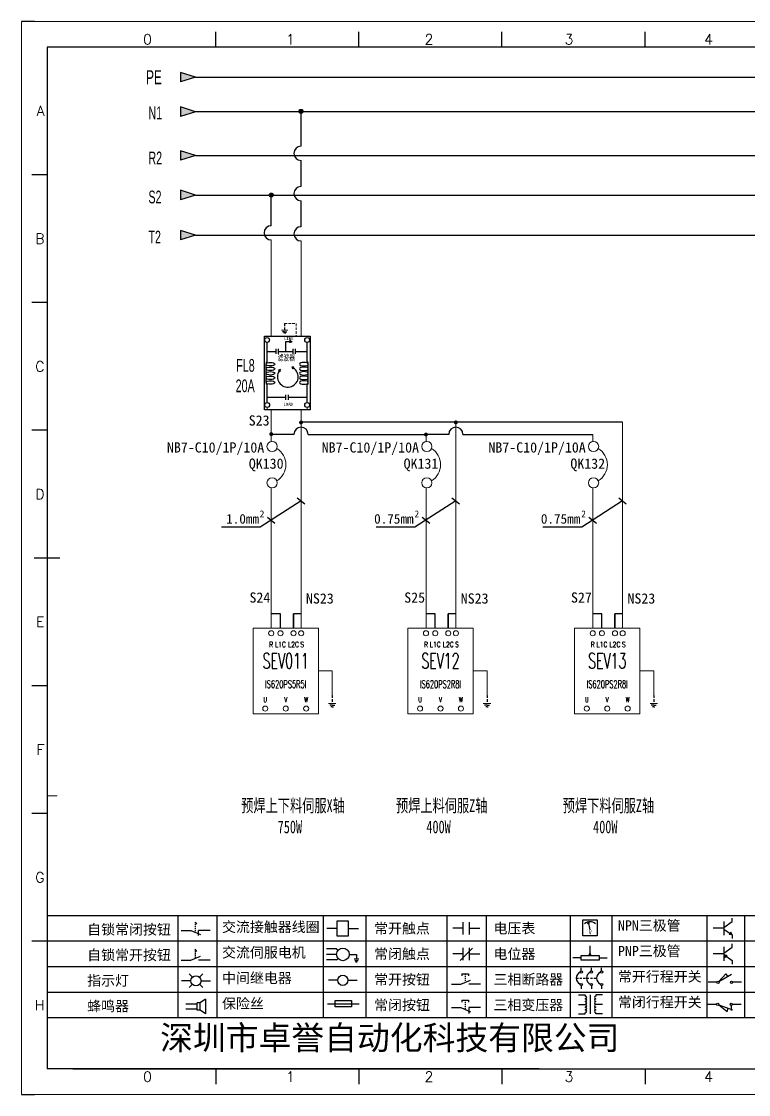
# Model space of a CAD drawing. Header units: millimetres. Extents: x 336 to 12810, y -1577 to 4105.
# Drawn here: x 7982.8 to 8125.1, y -58.4 to 151.6 of the extents above; entities that cross this region are included whole.
import ezdxf
from ezdxf.enums import TextEntityAlignment as Align

# ---------------------------------------------------------------- set-up
doc = ezdxf.new("R2010")
doc.units = ezdxf.units.MM
doc.linetypes.add('DASHED', pattern=[0.75, 0.5, -0.25])
for name, color, linetype in [('0015LEVEL_0', 7, 'Continuous'), ('AE_BOR', 1, 'Continuous'), ('MISC', 2, 'Continuous'), ('SYMS', 7, 'Continuous'), ('主图', 7, 'Continuous')]:
    doc.layers.add(name, color=color, linetype=linetype)
doc.styles.get("Standard").update_dxf_attribs({"font": ''})
doc.styles.add('STYLE1', font='italic.shx', dxfattribs={"width": 0.68, "height": 3, "bigfont": 'xc00.shx'})
doc.styles.add('WD', font='romans.shx', dxfattribs={"width": 0.8, "bigfont": 'gbcbig.shx'})
doc.styles.add('样式 0', font='')
doc.styles.add('样式 8', font='arial.ttf', dxfattribs={"width": 0.6, "height": 2.5})
doc.styles.add('汉字', font='')
doc.styles.get('Standard').set_extended_font_data('SimSun')
doc.styles.get('样式 0').set_extended_font_data('KaiTi_GB2312')
doc.styles.get('汉字').set_extended_font_data('新宋体')

# ---------------------------------------------------------------- blocks, each defined once
blk = doc.blocks.new('*U6')
at = {"linetype": 'ByBlock'}
for p, q in [((-1909.23, -780.45), (-1909.23, -780.67)), ((-1909.23, -780.45), (-1908.92, -780.84)), ((-1909.23, -780.84), (-1909.23, -781.05)), ((-1911.92, -782.07), (-1910.06, -782.07)), ((-1910.06, -782.07), (-1908.18, -782.88)), ((-1909.23, -781.23), (-1909.23, -781.44)), ((-1909.23, -781.61), (-1909.23, -781.83)), ((-1909.23, -782), (-1909.23, -782.21)), ((-1909.23, -782.38), (-1909.23, -782.43)), ((-1908.52, -783.07), (-1908.52, -782.07)), ((-1906.25, -782.07), (-1908.52, -782.07))]:
    blk.add_line(p, q, dxfattribs=at)
blk = doc.blocks.new('*U8')
at = {"linetype": 'ByBlock'}
for p, q in [((-1908.88, -791.17), (-1909.23, -790.71)), ((-1909.23, -790.71), (-1909.23, -790.92)), ((-1909.23, -791.09), (-1909.23, -791.31)), ((-1909.23, -791.48), (-1909.23, -791.69)), ((-1911.92, -792.89), (-1910.06, -792.89)), ((-1910.06, -792.89), (-1908.18, -792.08)), ((-1909.23, -791.86), (-1909.23, -792.08)), ((-1909.23, -792.25), (-1909.23, -792.47)), ((-1906.25, -792.89), (-1908.52, -792.89))]:
    blk.add_line(p, q, dxfattribs=at)
blk = doc.blocks.new('蜂鸣器')
at = {"linetype": 'ByBlock'}
for p, q in [((-1907.17, -795.53), (-1908.25, -796.26)), ((-1907.17, -795.53), (-1907.17, -798.41)), ((-1908.8, -796.48), (-1911.01, -796.48)), ((-1908.8, -797.46), (-1911.01, -797.46)), ((-1908.25, -796.26), (-1908.8, -796.26)), ((-1908.8, -797.68), (-1908.8, -796.26)), ((-1908.25, -797.68), (-1908.8, -797.68)), ((-1908.25, -797.68), (-1908.25, -796.26)), ((-1907.17, -798.41), (-1908.25, -797.68))]:
    blk.add_line(p, q, dxfattribs=at)
blk = doc.blocks.new('指示灯')
at = {"linetype": 'ByBlock'}
for p, q in [((-1854.25, -776.92), (-1856.06, -776.92)), ((-1854.62, -775.59), (-1853.97, -776.23)), ((-1851.9, -775.59), (-1852.54, -776.23)), ((-1852.26, -776.92), (-1850.45, -776.92)), ((-1854.62, -778.25), (-1853.97, -777.61)), ((-1851.9, -778.25), (-1852.54, -777.61))]:
    blk.add_line(p, q, dxfattribs=at)
blk.add_circle((-1853.26, -776.92), 0.992, dxfattribs=at)
blk = doc.blocks.new('交流接触器线圈')
at = {"linetype": 'ByBlock'}
for p, q in [((-1880.82, -781.77), (-1882.87, -781.77)), ((-1878.72, -781.77), (-1876.67, -781.77))]:
    blk.add_line(p, q, dxfattribs=at)
blk.add_lwpolyline([(-1880.82, -780.28), (-1878.72, -780.28), (-1878.72, -783.26), (-1880.82, -783.26)], close=True, dxfattribs=at)
blk = doc.blocks.new('交流伺服电机')
at = {"linetype": 'ByBlock'}
for p, q in [((-1880.97, -785.75), (-1882.94, -785.75)), ((-1880.97, -786.85), (-1882.94, -786.85)), ((-1880.97, -785.75), (-1880.65, -786.03)), ((-1878.49, -786.85), (-1877.07, -786.85)), ((-1877.07, -786.85), (-1877.07, -787.72)), ((-1880.97, -787.94), (-1882.94, -787.94)), ((-1880.97, -787.94), (-1880.65, -787.67)), ((-1877.54, -787.72), (-1876.59, -787.72)), ((-1877.38, -788.01), (-1876.75, -788.01)), ((-1877.23, -788.29), (-1876.9, -788.29))]:
    blk.add_line(p, q, dxfattribs=at)
blk.add_circle((-1879.73, -786.85), 1.24, dxfattribs=at)
blk = doc.blocks.new('中间继电器')
at = {"linetype": 'ByBlock'}
for p, q in [((-1880.72, -791.92), (-1882.54, -791.92)), ((-1878.74, -791.92), (-1876.92, -791.92))]:
    blk.add_line(p, q, dxfattribs=at)
blk.add_circle((-1879.73, -791.92), 0.992, dxfattribs=at)
blk = doc.blocks.new('保险丝')
at = {"linetype": 'ByBlock'}
blk.add_line((-1882.72, -796.49), (-1876.55, -796.49), dxfattribs=at)
blk.add_lwpolyline([(-1881.2, -795.86), (-1878.06, -795.86), (-1878.06, -797.12), (-1881.2, -797.12)], close=True, dxfattribs=at)
blk = doc.blocks.new('常开按钮')
at = {"linetype": 'ByBlock'}
for p, q in [((-1910.06, -787.73), (-1908.18, -786.93)), ((-1909.9, -785.68), (-1908.56, -785.68)), ((-1909.9, -785.68), (-1909.9, -786.07)), ((-1909.23, -785.68), (-1909.23, -785.89)), ((-1909.23, -786.06), (-1909.23, -786.28)), ((-1909.23, -786.45), (-1909.23, -786.67)), ((-1909.23, -786.84), (-1909.23, -787.05)), ((-1909.23, -787.22), (-1909.23, -787.38)), ((-1908.56, -785.68), (-1908.56, -786.07)), ((-1911.92, -787.73), (-1910.06, -787.73)), ((-1906.25, -787.73), (-1908.52, -787.73))]:
    blk.add_line(p, q, dxfattribs=at)
blk = doc.blocks.new('常开触点')
at = {"linetype": 'ByBlock'}
for p, q in [((-1853.82, -782.99), (-1853.82, -780.56)), ((-1852.6, -782.99), (-1852.6, -780.56)), ((-1853.82, -781.77), (-1855.88, -781.77)), ((-1852.6, -781.77), (-1850.55, -781.77))]:
    blk.add_line(p, q, dxfattribs=at)
blk = doc.blocks.new('常闭触点')
at = {"linetype": 'ByBlock'}
for p, q in [((-1853.82, -786.77), (-1855.88, -786.77)), ((-1852.01, -785.66), (-1854.43, -788.1)), ((-1853.82, -787.99), (-1853.82, -785.56)), ((-1852.6, -787.99), (-1852.6, -785.56)), ((-1852.6, -786.77), (-1850.55, -786.77))]:
    blk.add_line(p, q, dxfattribs=at)
blk = doc.blocks.new('常闭按钮')
at = {"linetype": 'ByBlock'}
for p, q in [((-1854.11, -790.83), (-1852.77, -790.83)), ((-1854.11, -790.83), (-1854.11, -791.22)), ((-1853.44, -790.83), (-1853.44, -791.04)), ((-1853.44, -791.21), (-1853.44, -791.43)), ((-1853.44, -791.6), (-1853.44, -791.82)), ((-1852.77, -790.83), (-1852.77, -791.22)), ((-1856.13, -792.28), (-1854.28, -792.28)), ((-1854.28, -792.28), (-1852.4, -793.09)), ((-1853.44, -791.99), (-1853.44, -792.2)), ((-1853.44, -792.37), (-1853.44, -792.53)), ((-1850.47, -792.28), (-1852.73, -792.28)), ((-1852.73, -792.28), (-1852.73, -793.43))]:
    blk.add_line(p, q, dxfattribs=at)
blk = doc.blocks.new('电压表')
at = {"linetype": 'ByBlock'}
for p, q in [((-1814.84, -780.75), (-1814.91, -781.13)), ((-1814.6, -781.05), (-1814.91, -781.13)), ((-1814.84, -780.75), (-1814.46, -782.26)), ((-1814.84, -780.75), (-1814.6, -781.05))]:
    blk.add_line(p, q, dxfattribs=at)
blk.add_lwpolyline([(-1815.84, -780.34), (-1813.07, -780.34), (-1813.07, -783.49), (-1815.84, -783.49)], close=True, dxfattribs=at)
blk.add_arc((-1814.46, -782.26), 1.56, 46.8313, 133.1687, dxfattribs=at)
at = {"linetype": 'ByBlock', "insert": (-1814.7, -782.39), "char_height": 0.75, "width": 0.6768, "attachment_point": 1}
blk.add_mtext('V', dxfattribs=at)
blk = doc.blocks.new('电位器')
at = {"linetype": 'ByBlock'}
for p, q in [((-1814.45, -787.3), (-1814.45, -785.39)), ((-1814.45, -787.3), (-1814.62, -786.96)), ((-1814.62, -786.96), (-1814.27, -786.96)), ((-1814.45, -787.3), (-1814.27, -786.96)), ((-1816.21, -787.75), (-1817.79, -787.75)), ((-1812.68, -787.75), (-1811.1, -787.75))]:
    blk.add_line(p, q, dxfattribs=at)
blk.add_lwpolyline([(-1816.21, -787.3), (-1812.68, -787.3), (-1812.68, -788.2), (-1816.21, -788.2)], close=True, dxfattribs=at)
blk = doc.blocks.new('三相断路器')
at = {"linetype": 'ByBlock'}
for p, q in [((-1816.17, -790.33), (-1816.17, -789.7)), ((-1814.17, -790.33), (-1814.17, -789.7)), ((-1812.18, -790.33), (-1812.18, -789.7)), ((-1817.14, -791.74), (-1816.72, -791.74)), ((-1816.45, -791.74), (-1816.03, -791.74)), ((-1816.17, -793.19), (-1816.17, -793.83)), ((-1815.76, -791.74), (-1815.34, -791.74)), ((-1815.07, -791.74), (-1814.65, -791.74)), ((-1814.38, -791.74), (-1813.96, -791.74)), ((-1814.17, -793.19), (-1814.17, -793.83)), ((-1813.69, -791.74), (-1813.27, -791.74)), ((-1812.18, -793.19), (-1812.18, -793.83))]:
    blk.add_line(p, q, dxfattribs=at)
for centre in [(-1816.17, -790.55), (-1814.17, -790.55), (-1812.18, -790.55), (-1816.17, -792.98), (-1814.17, -792.98), (-1812.18, -792.98)]:
    blk.add_circle(centre, 0.219, dxfattribs=at)
for centre in [(-1815.81, -791.74), (-1813.82, -791.74), (-1811.83, -791.74)]:
    blk.add_arc(centre, 1.32, 115.5791, 244.4209, dxfattribs=at)
blk = doc.blocks.new('三相变压器')
at = {"linetype": 'ByBlock'}
for p, q in [((-1816.69, -795.03), (-1815.37, -795.03)), ((-1815.37, -795.03), (-1815.37, -795.24)), ((-1814.34, -798.7), (-1814.34, -795.04)), ((-1812, -795.03), (-1813.32, -795.03)), ((-1813.32, -795.03), (-1813.32, -795.24)), ((-1816.69, -796.87), (-1815.37, -796.87)), ((-1812, -796.87), (-1813.32, -796.87)), ((-1816.69, -798.71), (-1815.37, -798.71)), ((-1815.37, -798.71), (-1815.37, -798.5)), ((-1813.32, -798.71), (-1813.32, -798.5)), ((-1812, -798.71), (-1813.32, -798.71))]:
    blk.add_line(p, q, dxfattribs=at)
for centre, start, end in [((-1815.37, -795.51), 270, 90), ((-1815.37, -796.06), 270, 90), ((-1813.32, -795.51), 90, 270), ((-1813.32, -796.06), 90, 270), ((-1815.37, -796.6), 270, 90), ((-1815.37, -797.14), 270, 90), ((-1815.37, -797.68), 270, 90), ((-1815.37, -798.23), 270, 90), ((-1813.32, -796.6), 90, 270), ((-1813.32, -797.14), 90, 270), ((-1813.32, -797.68), 90, 270), ((-1813.32, -798.23), 90, 270)]:
    blk.add_arc(centre, 0.271, start, end, dxfattribs=at)
blk = doc.blocks.new('NPN三极管')
at = {"linetype": 'ByBlock'}
for p, q in [((-1785.73, -780.61), (-1785.73, -783.32)), ((-1785.73, -781.82), (-1784.15, -780.66)), ((-1784.15, -780.66), (-1784.15, -779.98)), ((-1785.73, -781.97), (-1787.81, -781.97)), ((-1785.73, -782.11), (-1784.15, -783.27)), ((-1784.41, -782.73), (-1784.74, -783.18)), ((-1784.15, -783.27), (-1784.74, -783.18)), ((-1784.15, -783.27), (-1784.41, -782.73)), ((-1784.15, -783.27), (-1784.15, -783.96))]:
    blk.add_line(p, q, dxfattribs=at)
blk = doc.blocks.new('PNP三极管')
at = {"linetype": 'ByBlock'}
for p, q in [((-1784.9, -785.38), (-1784.9, -788.09)), ((-1783.32, -785.43), (-1783.32, -784.75)), ((-1784.9, -786.74), (-1786.98, -786.74)), ((-1784.9, -786.59), (-1783.32, -785.43)), ((-1784.9, -786.88), (-1783.32, -788.04)), ((-1784.9, -786.88), (-1784.31, -786.97)), ((-1784.9, -786.88), (-1784.64, -787.42)), ((-1784.31, -786.97), (-1784.64, -787.42)), ((-1783.32, -788.04), (-1783.32, -788.73))]:
    blk.add_line(p, q, dxfattribs=at)
blk = doc.blocks.new('常开行程开关')
at = {"linetype": 'ByBlock'}
for p, q in [((-1785.89, -792.17), (-1784.52, -790.62)), ((-1785.89, -792.17), (-1783.43, -790.72)), ((-1784.52, -790.62), (-1784.19, -791.17)), ((-1786.29, -792.3), (-1788.01, -792.3)), ((-1781.48, -792.3), (-1783.21, -792.3))]:
    blk.add_line(p, q, dxfattribs=at)
for centre in [(-1786.07, -792.3), (-1783.42, -792.3)]:
    blk.add_circle(centre, 0.219, dxfattribs=at)
blk = doc.blocks.new('常闭行程开关')
at = {"linetype": 'ByBlock'}
for p, q in [((-1786.34, -796.62), (-1788.07, -796.62)), ((-1785.93, -796.72), (-1783.25, -797.7)), ((-1785.93, -796.72), (-1784.3, -798)), ((-1784.3, -798), (-1784.08, -797.4)), ((-1783.48, -796.84), (-1783.48, -797.85)), ((-1781.54, -796.62), (-1783.26, -796.62))]:
    blk.add_line(p, q, dxfattribs=at)
for centre in [(-1786.12, -796.62), (-1783.48, -796.62)]:
    blk.add_circle(centre, 0.219, dxfattribs=at)
blk = doc.blocks.new('电控横A4')
for p, q in [((292, -5), (5, -5)), ((5, -5), (5, -205)), ((10.03, -205), (289.53, -205)), ((130.8, -205), (190.75, -205))]:
    blk.add_line(p, q)
at = {"lineweight": 9, "ltscale": 0.1}
for p, q in [((5, -151.57), (7, -151.57)), ((101.34, -205), (130.8, -205)), ((129.44, -205), (129.44, -205)), ((129.44, -205), (129.44, -205)), ((129.44, -205), (129.44, -205)), ((129.44, -205), (129.44, -205))]:
    blk.add_line(p, q, dxfattribs=at)
at = {"linetype": 'ByBlock'}
for p, q in [((292, -175), (5, -175)), ((292, -180), (5, -180)), ((292, -185), (5, -185)), ((292, -190), (5, -190)), ((292, -195), (5, -195))]:
    blk.add_line(p, q, dxfattribs=at)
at = {"color": 0, "lineweight": -2}
for p, q in [((30.58, -175), (30.58, -195)), ((38.26, -175), (38.26, -195)), ((59.05, -175), (59.05, -195)), ((67.4, -175), (67.4, -195)), ((83.26, -175), (83.26, -195)), ((90.91, -175), (90.91, -195)), ((107.4, -175), (107.4, -195)), ((115.5, -175), (115.5, -195)), ((134.12, -175), (134.12, -195)), ((141.48, -175), (141.48, -195))]:
    blk.add_line(p, q, dxfattribs=at)
at = {"color": 0, "ltscale": 2}
blk.add_line((101.34, -205), (5, -205), dxfattribs=at)
at = {"layer": 'AE_BOR', "lineweight": 30}
for p, q in [((2.53, 0), (0, 0)), ((0, -210), (2.53, -210))]:
    blk.add_line(p, q, dxfattribs=at)
at = {"layer": 'AE_BOR', "color": 1, "lineweight": 15}
for p, q in [((0, 0), (297, 0)), ((0, -210), (0, 0)), ((297, -210), (0, -210))]:
    blk.add_line(p, q, dxfattribs=at)
at = {"layer": 'AE_BOR'}
for p, q in [((38.03, -5), (38.03, -2)), ((66.03, -5), (66.03, -2)), ((94.03, -5), (94.03, -2)), ((122.03, -5), (122.03, -2)), ((5, -30), (2, -30)), ((5, -55), (2, -55)), ((5, -80), (2, -80)), ((5, -130), (2, -130)), ((5, -155), (2, -155)), ((5, -180), (2, -180)), ((38.03, -205), (38.03, -208)), ((66.03, -205), (66.03, -208)), ((94.03, -205), (94.03, -208)), ((122.03, -205), (122.03, -208))]:
    blk.add_line(p, q, dxfattribs=at)
at = {"layer": 'AE_BOR', "color": 2, "lineweight": 30}
blk.add_line((2.5, -105), (7.5, -105), dxfattribs=at)
at = {"linetype": 'ByBlock'}
for name, p in [('*U6', (1943.19, 604.18)), ('交流接触器线圈', (1942.62, 604.27)), ('常开触点', (1940.27, 604.3)), ('电压表', (1925.71, 604.52)), ('NPN三极管', (1923.2, 604.5)), ('PNP三极管', (1922.37, 604.27)), ('*U8', (1943.19, 609.18)), ('交流伺服电机', (1942.62, 604.27)), ('常闭触点', (1940.27, 604.3)), ('电位器', (1925.71, 604.52)), ('指示灯', (1887.41, 589.18)), ('中间继电器', (1942.62, 604.27)), ('常开按钮', (1996.06, 599.3)), ('三相断路器', (1925.71, 604.52)), ('常开行程开关', (1922.37, 604.27)), ('三相变压器', (1925.71, 604.52)), ('蜂鸣器', (1943.19, 604.18)), ('保险丝', (1942.62, 604.27)), ('常闭按钮', (1940.27, 599.3)), ('常闭行程开关', (1922.37, 604.27))]:
    blk.add_blockref(name, p, dxfattribs=at)
at = {"char_height": 2, "attachment_point": 1, "style": '汉字'}
for s, insert in [('{\\fKaiTi_GB2312|b0|i0|c134|p49;自锁常闭按钮}', (12.86, -176.69)), ('{\\fKaiTi_GB2312|b0|i0|c134|p49;交流接触器线圈}', (39.25, -176.19)), ('{\\fKaiTi_GB2312|b0|i0|c134|p49;常开触点}', (69.01, -176.48)), ('{\\fKaiTi_GB2312|b0|i0|c134|p49;电压表}', (92.37, -176.47)), ('{\\fKaiTi_GB2312|b0|i0|c134|p49;NPN三极管}', (116.73, -175.91)), ('{\\fKaiTi_GB2312|b0|i0|c134|p49;自锁常开按钮}', (12.86, -181.69)), ('{\\fKaiTi_GB2312|b0|i0|c134|p49;交流伺服电机}', (39.25, -181.19)), ('{\\fKaiTi_GB2312|b0|i0|c134|p49;常闭触点}', (69.01, -181.48)), ('{\\fKaiTi_GB2312|b0|i0|c134|p49;电位器}', (92.37, -181.47)), ('{\\fKaiTi_GB2312|b0|i0|c134|p49;PNP三极管}', (116.73, -180.91)), ('{\\fKaiTi_GB2312|b0|i0|c134|p49;指示灯}', (12.86, -186.69)), ('{\\fKaiTi_GB2312|b0|i0|c134|p49;中间继电器}', (39.25, -186.19)), ('{\\fKaiTi_GB2312|b0|i0|c134|p49;常开按钮}', (69.01, -186.48)), ('{\\fKaiTi_GB2312|b0|i0|c134|p49;三相断路器}', (92.37, -186.47)), ('{\\fKaiTi_GB2312|b0|i0|c134|p49;常开行程开关}', (116.73, -185.91)), ('{\\fKaiTi_GB2312|b0|i0|c134|p49;保险丝}', (39.25, -191.19)), ('{\\fKaiTi_GB2312|b0|i0|c134|p49;常闭行程开关}', (116.73, -190.91)), ('{\\fKaiTi_GB2312|b0|i0|c134|p49;蜂鸣器}', (12.86, -191.69)), ('{\\fKaiTi_GB2312|b0|i0|c134|p49;常闭按钮}', (69.01, -191.48)), ('{\\fKaiTi_GB2312|b0|i0|c134|p49;三相变压器}', (92.37, -191.47))]:
    blk.add_mtext(s, dxfattribs=dict(at, insert=insert))
at = {"color": 0, "lineweight": -2, "insert": (27.14, -196.53), "char_height": 4.7064, "width": 96.1138, "attachment_point": 1}
blk.add_mtext('深圳市卓誉自动化科技有限公司', dxfattribs=at)
at = {"layer": 'AE_BOR', "style": 'WD'}
for s, p in [('0', (24.67, -4.5)), ('1', (52.6, -4.5)), ('2', (79.75, -4.5)), ('3', (107.15, -4.5)), ('4', (134.45, -4.5)), ('0', (24.67, -207.5)), ('1', (52.6, -207.5)), ('2', (79.75, -207.5)), ('3', (107.15, -207.5)), ('4', (134.45, -207.5))]:
    blk.add_text(s, height=2, dxfattribs=at).set_placement(p, align=Align.CENTER)
for s, p in [('A', (4.5, -17.5)), ('B', (4.5, -42.5)), ('C', (4.5, -67.5)), ('D', (4.5, -92.5)), ('E', (4.5, -117.5)), ('F', (4.5, -142.5)), ('G', (4.5, -167.5)), ('H', (4.5, -192.5))]:
    blk.add_text(s, height=2, dxfattribs=at).set_placement(p, align=Align.MIDDLE_RIGHT)
blk = doc.blocks.new('SEV_Sch')
at = {"lineweight": 0}
for p, q in [((10.39, -8.37), (13.1, -8.37)), ((13.1, -8.37), (13.1, -13.16))]:
    blk.add_line(p, q, dxfattribs=at)
at = {"color": 2, "linetype": 'DASHED'}
blk.add_line((13.1, -13.16), (13.1, -14.72), dxfattribs=at)
at = {"color": 2, "lineweight": 0}
for p, q in [((13.1, -14.72), (12.37, -14.72)), ((13.11, -14.72), (13.83, -14.72))]:
    blk.add_line(p, q, dxfattribs=at)
at = {"color": 2}
for p, q in [((13.1, -15.09), (12.61, -15.09)), ((13.1, -15.39), (12.85, -15.39)), ((13.1, -15.09), (13.58, -15.09)), ((13.1, -15.39), (13.34, -15.39))]:
    blk.add_line(p, q, dxfattribs=at)
at = {"lineweight": 0}
blk.add_lwpolyline([(-2.39, 0), (10.39, 0), (10.39, -16.75), (-2.39, -16.75)], close=True, dxfattribs=at)
for centre in [(1.16, -1), (2.97, -1), (5.52, -1), (7.02, -1.01), (0, -15.75), (4, -15.75), (8, -15.75)]:
    blk.add_circle(centre, 0.5, dxfattribs=at)
at = {"lineweight": 0, "style": 'WD'}
for s, width, p in [('R', 0.7, (1.16, -3.7)), ('L1C', 0.7, (2.97, -3.7)), ('L2C', 0.7, (5.52, -3.7)), ('S', 0.7, (7.23, -3.7)), ('U', 0.6, (0, -14.52)), ('V', 0.6, (4, -14.52)), ('W', 0.6, (8, -14.52))]:
    blk.add_text(s, height=1, dxfattribs=dict(at, width=width)).set_placement(p, align=Align.CENTER)
at = {"lineweight": 0, "style": 'WD', "width": 0.8}
for tag, height, p in [('编号', 3, (4, -7.9)), ('型号', 1.5, (4, -11.72))]:
    blk.add_attdef(tag, text='', height=height, dxfattribs=at).set_placement(p, align=Align.CENTER)
blk = doc.blocks.new('WDDOT')
blk.add_hatch(color=256).paths.add_polyline_path([(0.5, 0, 1), (-0.5, 0, 1)])
blk.add_circle((0, 0), 0.5)

msp = doc.modelspace()

# ---------------------------------------------------------------- hatches: boundary and pattern name
for points in [[(8013.972, 134.915), (8016.89, 133.98), (8013.972, 133.044)], [(8037.952, 134.034, 1), (8037.166, 134.034, 1)], [(8013.972, 126.349), (8016.89, 125.414), (8013.972, 124.479)], [(8013.972, 116.721), (8013.972, 118.591), (8016.89, 117.656)], [(8032.112, 117.656, 1), (8031.325, 117.656, 1)], [(8013.972, 110.757), (8016.89, 109.821), (8013.972, 108.886)]]:
    msp.add_hatch(color=256).paths.add_polyline_path(points)
h = msp.add_hatch(color=256)
edge = h.paths.add_edge_path()
edge.add_arc((8037.558, 73.174), 0.393, 0, 360)
h = msp.add_hatch(color=256)
edge = h.paths.add_edge_path()
edge.add_arc((8067.847, 73.174), 0.393, 0, 360)
h = msp.add_hatch(color=256)
edge = h.paths.add_edge_path()
edge.add_arc((8031.728, 70.89), 0.393, 0, 360)
h = msp.add_hatch(color=256)
edge = h.paths.add_edge_path()
edge.add_arc((8062.006, 70.801), 0.393, 0, 360)
at = {"layer": 'MISC'}
msp.add_hatch(color=256, dxfattribs=at).paths.add_polyline_path([(8013.972, 141.679), (8016.89, 140.744), (8013.972, 139.809)])

# ---------------------------------------------------------------- linework, layer by layer
for p, q in [((8016.89, 133.98), (8013.972, 134.915)), ((8013.972, 134.915), (8013.972, 133.044)), ((8016.89, 133.98), (8013.972, 133.044)), ((8016.89, 125.414), (8013.972, 126.349)), ((8013.972, 126.349), (8013.972, 124.479)), ((8016.89, 125.414), (8013.972, 124.479)), ((8016.89, 125.418), (8047.983, 125.418)), ((8047.983, 125.418), (8100.657, 125.418)), ((8100.657, 125.418), (8252.594, 125.418)), ((8016.89, 117.656), (8013.972, 118.591)), ((8013.972, 118.591), (8013.972, 116.721)), ((8016.89, 117.656), (8013.972, 116.721)), ((8016.89, 117.656), (8047.976, 117.656)), ((8047.976, 117.656), (8100.657, 117.656)), ((8100.657, 117.656), (8252.487, 117.656)), ((8016.89, 109.821), (8013.972, 110.757)), ((8013.972, 110.757), (8013.972, 108.886)), ((8016.89, 109.821), (8013.972, 108.886)), ((8016.89, 109.821), (8047.975, 109.821)), ((8047.975, 109.821), (8100.657, 109.821)), ((8098.593, 109.821), (8252.581, 109.821)), ((8100.476, 73.209), (8037.559, 73.209)), ((8036.165, 70.836), (8031.718, 70.836)), ((8038.953, 70.836), (8062.007, 70.836)), ((8066.454, 70.836), (8062.007, 70.836)), ((8069.242, 70.836), (8094.635, 70.836)), ((8037.559, 57.807), (8029.563, 52.683)), ((8067.848, 57.807), (8059.851, 52.683)), ((8100.476, 57.807), (8092.479, 52.683)), ((8029.563, 52.683), (8021.967, 52.683)), ((8059.851, 52.683), (8052.256, 52.683)), ((8092.479, 52.683), (8084.884, 52.683)), ((8033.522, 35.684), (8031.718, 35.684)), ((8033.522, 32.916), (8033.522, 35.684)), ((8037.559, 35.684), (8036.073, 35.684)), ((8036.073, 35.684), (8036.073, 32.916)), ((8036.073, 32.916), (8036.073, 35.684)), ((8063.811, 35.684), (8062.007, 35.684)), ((8063.811, 32.916), (8063.811, 35.684)), ((8067.848, 35.684), (8066.362, 35.684)), ((8066.362, 32.916), (8066.362, 35.684)), ((8066.362, 35.684), (8066.362, 32.916)), ((8096.438, 35.684), (8094.635, 35.684)), ((8096.438, 32.916), (8096.438, 35.684)), ((8100.476, 35.684), (8098.99, 35.684)), ((8098.99, 32.916), (8098.99, 35.684)), ((8098.99, 35.684), (8098.99, 32.916)), ((8036.073, 32.916), (8036.073, 32.916)), ((8066.362, 32.916), (8066.362, 32.916)), ((8098.99, 32.916), (8098.99, 32.916))]:
    msp.add_line(p, q)
at = {"color": 0}
msp.add_line((8252.594, 133.984), (8016.89, 133.984), dxfattribs=at)
at = {"color": 0, "ltscale": 2}
for p, q in [((8037.559, 127.22), (8037.559, 134.234)), ((8037.559, 119.345), (8037.559, 124.431)), ((8031.761, 117.799), (8031.367, 117.799)), ((8031.718, 111.659), (8031.718, 117.656)), ((8037.559, 111.47), (8037.559, 116.556))]:
    msp.add_line(p, q, dxfattribs=at)
at = {"linetype": 'Continuous', "lineweight": 0}
for p, q in [((8031.718, 90.06), (8031.718, 108.871)), ((8037.559, 90.06), (8037.559, 108.681)), ((8031.718, 69.441), (8031.718, 75.649)), ((8037.559, 60.693), (8037.559, 75.649)), ((8067.848, 60.693), (8067.848, 73.209)), ((8100.476, 60.693), (8100.476, 73.209)), ((8062.007, 69.441), (8062.007, 70.836)), ((8094.635, 69.441), (8094.635, 70.836)), ((8031.718, 32.916), (8031.718, 60.359)), ((8037.559, 32.916), (8037.559, 60.693)), ((8062.007, 32.916), (8062.007, 60.359)), ((8067.848, 32.916), (8067.848, 60.693)), ((8094.635, 32.916), (8094.635, 60.359)), ((8100.476, 32.916), (8100.476, 60.693))]:
    msp.add_line(p, q, dxfattribs=at)
at = {"color": 2, "linetype": 'DASHED', "lineweight": 0}
for p, q in [((8034.346, 92.511), (8036.606, 92.511)), ((8036.606, 92.511), (8036.606, 90.06))]:
    msp.add_line(p, q, dxfattribs=at)
at = {"color": 2, "linetype": 'DASHED'}
msp.add_line((8034.346, 92.511), (8034.346, 91.238), dxfattribs=at)
at = {"color": 2, "lineweight": 0}
for p, q in [((8034.346, 91.238), (8033.751, 91.238)), ((8034.355, 91.232), (8034.95, 91.232))]:
    msp.add_line(p, q, dxfattribs=at)
at = {"color": 2}
for p, q in [((8034.346, 90.931), (8033.95, 90.931)), ((8034.346, 90.687), (8034.144, 90.687)), ((8034.346, 90.931), (8034.742, 90.931)), ((8034.346, 90.687), (8034.548, 90.687))]:
    msp.add_line(p, q, dxfattribs=at)
at = {"lineweight": 0}
for p, q in [((8030.922, 76.099), (8030.922, 75.649)), ((8038.757, 76.099), (8038.757, 75.649))]:
    msp.add_line(p, q, dxfattribs=at)
msp.add_lwpolyline([(8030.372, 90.06), (8039.356, 90.06), (8039.356, 75.649), (8030.372, 75.649)], close=True)
for centre in [(8037.559, 134.034), (8031.718, 117.656)]:
    msp.add_circle(centre, 0.393)
for centre in [(8031.882, 68.454), (8062.171, 68.454), (8094.799, 68.454), (8031.882, 61.345), (8062.171, 61.345), (8094.799, 61.345)]:
    msp.add_circle(centre, 1, dxfattribs=at)
at = {"color": 0, "ltscale": 2}
for centre, start, end in [((8037.559, 125.825), 90, 270), ((8037.559, 117.95), 90, 270), ((8031.718, 110.265), 90, 270), ((8037.559, 110.075), 90, 270), ((8037.559, 70.836), 0, 180), ((8067.848, 70.836), 0, 180)]:
    msp.add_arc(centre, 1.394, start, end, dxfattribs=at)
at = {"lineweight": 0}
for centre in [(8030.889, 64.9), (8061.178, 64.9), (8093.806, 64.9)]:
    msp.add_arc(centre, 3.691, 301.18201, 58.81799, dxfattribs=at)
at = {"layer": '0015LEVEL_0'}
for p, q in [((8030.922, 85.048), (8030.922, 88.831)), ((8034.58, 88.982), (8035.402, 88.982)), ((8034.58, 87.071), (8034.58, 88.982)), ((8035.402, 88.724), (8035.402, 89.239)), ((8035.523, 88.773), (8035.523, 89.19)), ((8035.632, 88.817), (8035.632, 89.146)), ((8035.741, 88.861), (8035.741, 89.102)), ((8038.757, 85.048), (8038.757, 88.831)), ((8030.922, 87.071), (8032.663, 87.071)), ((8032.663, 86.589), (8032.663, 87.554)), ((8033.145, 86.589), (8033.145, 87.554)), ((8033.145, 87.071), (8036.016, 87.071)), ((8036.016, 86.589), (8036.016, 87.554)), ((8036.497, 86.589), (8036.497, 87.554)), ((8036.497, 87.071), (8038.757, 87.071)), ((8030.701, 80.976), (8030.701, 84.651)), ((8038.978, 80.976), (8038.978, 84.651)), ((8030.922, 77.05), (8030.922, 80.58)), ((8038.757, 77.05), (8038.757, 80.58)), ((8030.922, 78.096), (8034.599, 78.096)), ((8034.599, 77.613), (8034.599, 78.579)), ((8035.08, 77.613), (8035.08, 78.579)), ((8035.08, 78.096), (8038.757, 78.096))]:
    msp.add_line(p, q, dxfattribs=at)
for points in [[(8035.722, 83.977), (8035.957, 83.632), (8036.139, 84.008)], [(8033.532, 83.522), (8033.141, 83.373), (8033.465, 83.109)]]:
    msp.add_lwpolyline(points, close=True, dxfattribs=at)
for centre in [(8030.904, 89.306), (8038.739, 89.306), (8030.922, 76.574), (8038.757, 76.574)]:
    msp.add_circle(centre, 0.476, dxfattribs=at)
for centre, radius, start, end in [((8031.167, 84.651), 0.466, 121.74768, 180), ((8038.512, 84.651), 0.466, 0, 58.25232), ((8034.977, 82.101), 2.025, 145.73827, 58.06616), ((8031.167, 80.976), 0.466, 180, 238.25232), ((8038.512, 80.976), 0.466, 301.74768, 0)]:
    msp.add_arc(centre, radius, start, end, dxfattribs=at)
for centre in [(8031.56, 84.574), (8031.56, 83.667), (8031.56, 82.787), (8031.56, 81.894), (8031.56, 80.976)]:
    msp.add_ellipse(centre, major_axis=(0.858, 0), ratio=0.3930796, dxfattribs=at)
at = {"layer": '0015LEVEL_0', "extrusion": (0, 0, -1)}
for centre in [(8038.119, 84.574), (8038.119, 83.667), (8038.119, 82.787), (8038.119, 81.894), (8038.119, 80.976)]:
    msp.add_ellipse(centre, major_axis=(-0.858, 0), ratio=0.3930796, dxfattribs=at)
at = {"layer": 'MISC'}
for p, q in [((8016.89, 140.744), (8013.972, 141.679)), ((8013.972, 141.679), (8013.972, 139.809)), ((8016.89, 140.744), (8013.972, 139.809)), ((8016.89, 140.748), (8252.594, 140.748))]:
    msp.add_line(p, q, dxfattribs=at)
at = {"layer": '主图', "linetype": 'ByBlock'}
for p, q in [((8036.804, 58.416), (8038.281, 57.226)), ((8067.093, 58.416), (8068.57, 57.226)), ((8099.72, 58.416), (8101.198, 57.226)), ((8030.965, 54.659), (8032.443, 53.469)), ((8061.254, 54.659), (8062.731, 53.469)), ((8093.882, 54.659), (8095.359, 53.469))]:
    msp.add_line(p, q, dxfattribs=at)

# ---------------------------------------------------------------- block references
msp.add_blockref('电控横A4', (7982.843, 151.639))
at = {"lineweight": 0}
ref = msp.add_blockref('SEV_Sch', (8030.555, 32.916), dxfattribs=at)
ref.add_attrib('型号', 'IS620PS5R5I', dxfattribs={"lineweight": 0, "height": 1.5, "style": 'WD', "width": 0.6}).set_placement((8034.555, 21.196), align=Align.CENTER)
ref.add_attrib('编号', 'SEV011', dxfattribs={"lineweight": 0, "height": 3, "style": 'WD', "width": 0.6}).set_placement((8034.555, 25.021), align=Align.CENTER)
ref = msp.add_blockref('SEV_Sch', (8060.844, 32.916), dxfattribs=at)
ref.add_attrib('型号', 'IS620PS2R8I', dxfattribs={"lineweight": 0, "height": 1.5, "style": 'WD', "width": 0.6}).set_placement((8064.843, 21.196), align=Align.CENTER)
ref.add_attrib('编号', 'SEV12', dxfattribs={"lineweight": 0, "height": 3, "style": 'WD', "width": 0.6}).set_placement((8064.843, 25.021), align=Align.CENTER)
ref = msp.add_blockref('SEV_Sch', (8093.472, 32.916), dxfattribs=at)
ref.add_attrib('型号', 'IS620PS2R8I', dxfattribs={"lineweight": 0, "height": 1.5, "style": 'WD', "width": 0.6}).set_placement((8097.471, 21.196), align=Align.CENTER)
ref.add_attrib('编号', 'SEV13', dxfattribs={"lineweight": 0, "height": 3, "style": 'WD', "width": 0.6}).set_placement((8097.471, 25.021), align=Align.CENTER)
at = {"layer": 'SYMS', "lineweight": -3, "xscale": 0.5, "yscale": 0.5, "zscale": 0.5}
msp.add_blockref('WDDOT', (8031.761, 117.799), dxfattribs=at)

# ---------------------------------------------------------------- texts
at = {"style": '汉字'}
for s, p in [('QK130', (8030.737, 65.109)), ('QK131', (8061.026, 65.109)), ('QK132', (8093.654, 65.109))]:
    msp.add_text(s, height=2, dxfattribs=at).set_placement(p, align=Align.MIDDLE_CENTER)
at = {"color": 0}
for s, p in [('1.0mm', (8022.905, 53.359)), ('0.75mm', (8051.856, 53.359)), ('0.75mm', (8084.484, 53.359))]:
    msp.add_text(s, height=1.89, dxfattribs=at).set_placement(p)
at = {"color": 3, "char_height": 2.5, "width": 4.96666, "attachment_point": 1, "style": '样式 8'}
for s, insert in [('N1', (8007.688, 134.998)), ('R2', (8007.688, 126.169)), ('S2', (8007.688, 118.535)), ('T2', (8007.688, 110.691))]:
    msp.add_mtext(s, dxfattribs=dict(at, insert=insert))
at = {"color": 0, "char_height": 1.35, "width": 2.39904, "attachment_point": 1}
for insert in [(8029.465, 55.953), (8059.754, 55.953), (8092.382, 55.953)]:
    msp.add_mtext('2', dxfattribs=dict(at, insert=insert))
at = {"color": 0, "lineweight": -2, "char_height": 2.5, "width": 32.93073, "attachment_point": 1}
for s, insert in [('{\\W0.7;\\C256;预焊上下料伺服X轴\\P      750W}', (8025.845, -0.56)), ('{\\W0.7;\\C256;预焊上料伺服Z轴\\P     400W}', (8056.133, -0.56)), ('{\\fSimSun|b0|i0|c134|p2;\\W0.7;\\C256;预焊下料伺服Z轴\\P     400W}', (8088.761, -0.56))]:
    msp.add_mtext(s, dxfattribs=dict(at, insert=insert))
at = {"lineweight": 0, "style": '样式 8', "width": 0.6}
for tag, p in [('FL8', (8028.486, 83.086)), ('20A', (8028.486, 79.086))]:
    msp.add_attdef(tag, text='', height=2.5, dxfattribs=at).set_placement(p, align=Align.RIGHT)
at = {"layer": '0015LEVEL_0', "insert": (8032.971, 86.441), "char_height": 1.18956, "attachment_point": 1, "style": 'STYLE1'}
msp.add_mtext('{\\fSimSun|b0|i0|c134|p32;滤波器}', dxfattribs=at)
at = {"layer": 'MISC', "insert": (8007.225, 142.099), "char_height": 2.772, "width": 4.96666, "attachment_point": 1, "style": '样式 8'}
msp.add_mtext('PE', dxfattribs=at)
at = {"layer": 'MISC', "color": 0, "attachment_point": 1, "style": '样式 0'}
for s, insert, char_height, width in [('{\\fSimSun|b0|i0|c134|p2;LINE}', (8034.24, 89.889), 0.59478, 1.49196), ('{\\fSimSun|b0|i0|c134|p2;LOAD}', (8034.1, 77.011), 0.59478, 1.49196), ('{\\fSimSun|b0|i0|c134|p2;NB7-C10/1P/10A}', (8011.306, 69.277), 2, 9.98661), ('{\\fSimSun|b0|i0|c134|p2;NB7-C10/1P/10A}', (8041.594, 69.277), 2, 9.98661), ('{\\fSimSun|b0|i0|c134|p2;NB7-C10/1P/10A}', (8074.222, 69.277), 2, 9.98661)]:
    msp.add_mtext(s, dxfattribs=dict(at, insert=insert, char_height=char_height, width=width))
at = {"layer": 'MISC', "color": 3, "char_height": 2, "width": 5.01683, "attachment_point": 1, "style": '样式 0'}
for s, insert in [('S23', (8027.308, 74.557)), ('S24', (8027.458, 39.903)), ('S25', (8057.747, 39.903)), ('S27', (8090.375, 39.903)), ('NS23', (8038.513, 39.724)), ('NS23', (8068.802, 39.724)), ('NS23', (8101.43, 39.724))]:
    msp.add_mtext(s, dxfattribs=dict(at, insert=insert))

doc.saveas('drawing.dxf')
